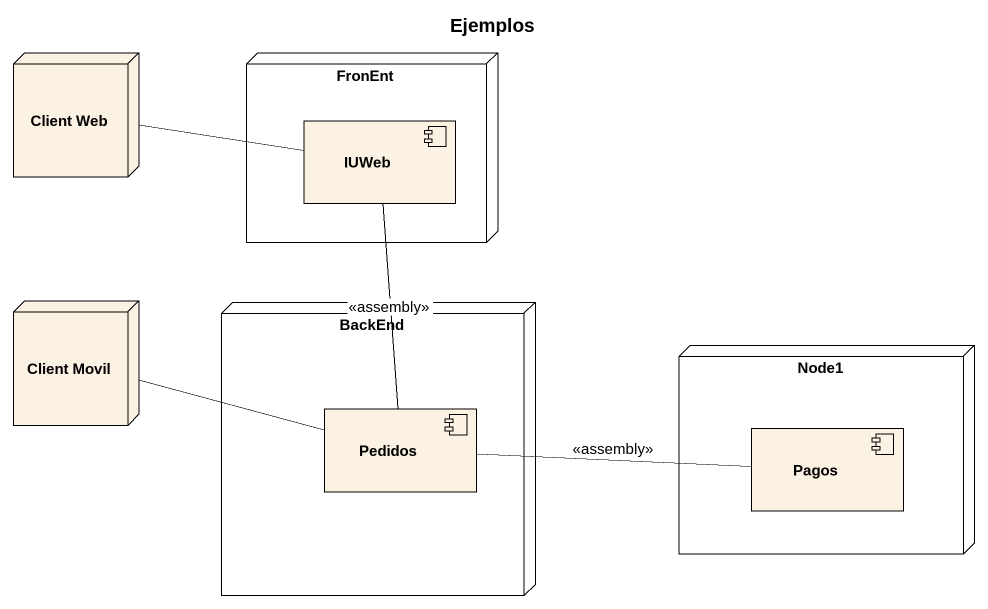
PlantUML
@startuml
title Ejemplos
node "Client Web" as Client_Web
node FronEnt {
  component IUWeb
}
node "Client Movil" as Client_Movil
node BackEnd {
  component Pedidos
}
node Node1 {
  component Pagos
}
Client_Web -right- IUWeb
IUWeb -- Pedidos : <<assembly>>
Client_Movil -right- Pedidos
Pedidos -right- Pagos : <<assembly>>
@enduml
